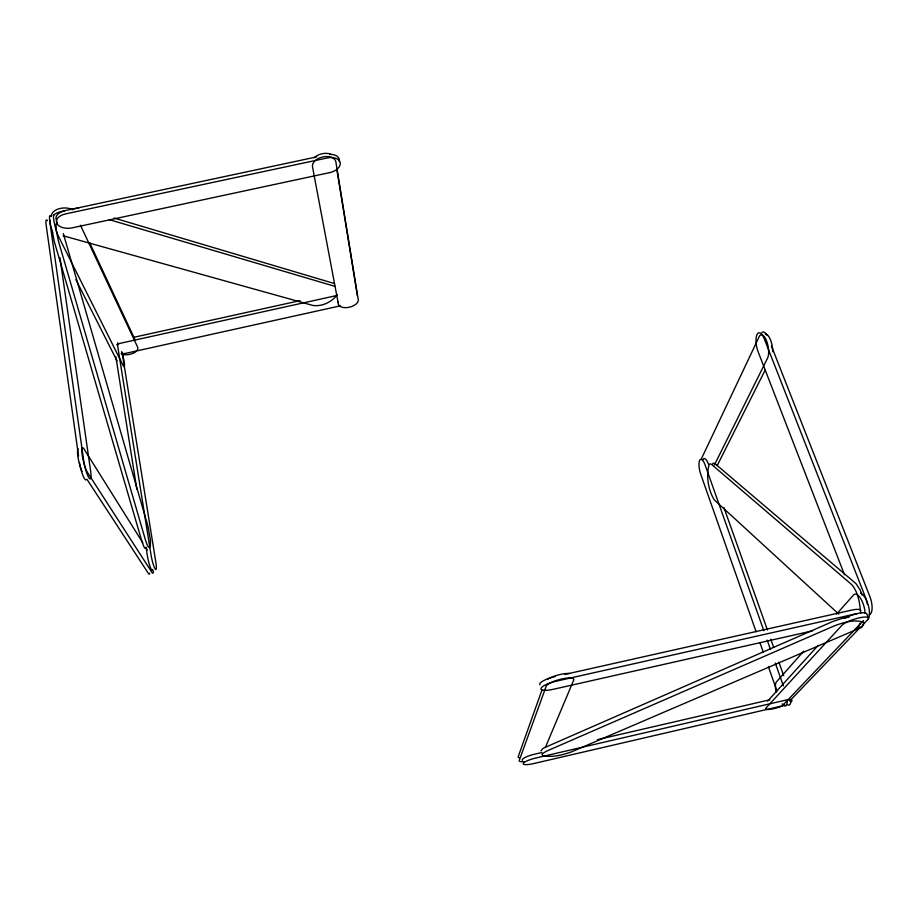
<?xml version="1.0" encoding="UTF-8"?>
<svg xmlns="http://www.w3.org/2000/svg" width="918" height="918" viewBox="0 0 918 918"><rect width="100%" height="100%" fill="white"/><g stroke="black" fill="none" stroke-linecap="round" stroke-linejoin="round"><path stroke-width="1.38" d="M541.023 750.924L542.722 748.64L545.212 747.344L832.821 621.475L841.875 618.445L849.116 617.08M860.028 623.265L858.915 626.558L857.389 628.44L855.542 628.807M863.941 623.402L861.658 627.476L859.799 627.843M542.056 689.751L518.211 756.673A11.854 2.49 -14.8 0 0 519.232 757.729M545.418 747.309L573.716 680.054A14.344 3.592 -15.4 0 0 561.575 679.01A14.344 3.592 -15.4 0 0 546.176 686.251L519.221 760.517A11.865 2.467 -14.8 0 0 524.04 761.607M714.388 465.024L767.586 358.1A12.703 4.762 79.5 0 0 766.553 340.865A12.703 4.762 79.5 0 0 759.209 336.608L701.983 457.554A10.741 3.397 77.8 0 0 701.524 459.08M717.199 465.587L765.187 370.046M337.342 294.552C331.972 302.022 322.057 306.807 312.843 305.442L63.216 235.788M803.709 651.149L776.41 681.925A11.819 3.798 74.2 0 0 776.18 692.126M836.654 614.016L853.591 594.91A14.057 5.531 74.3 0 1 860.625 598.444A14.057 5.531 74.3 0 1 865.123 613.465M767.551 701.203L818.225 645.331M863.517 620.499L784.133 703.831A11.819 3.798 74.2 0 1 782.113 703.934M789.721 700.939L859.925 627.774M862.874 624.699L867.831 619.524A14.045 5.565 74.2 0 0 868.348 605.513A14.045 5.565 74.2 0 0 860.682 593.28M146.352 548.046L144.906 548.23L143.965 546.853L141.969 541.609L54.369 241.859L52.074 230.303M712.575 463.842L713.665 463.108L714.938 463.624L856.035 583.687L860.2 590.067L862.025 594.979M57.444 222.202L56.136 224.015L56.101 229.443L58.408 240.998L145.675 540.759L147.649 546.003L149.382 547.794L150.403 545.682L150.46 540.323L147.924 526.071L63.331 233.62M70.009 209.384L78.822 208.065M541.804 752.519L534.85 754.126A11.877 2.467 -14.9 0 0 522.388 760.253M597.434 739.656L769.869 699.78M812.51 630.873L553.256 689.303A14.309 3.58 -15.3 0 1 541.035 688.328A14.309 3.58 -15.3 0 1 556.365 681.156L852.96 614.521A14.309 3.282 -18 0 1 856.207 613.913M564.857 674.42L851.296 610.195A14.286 3.316 -18.1 0 1 860.705 610.826M340.371 305.843L126.489 353.166A10.511 5.428 -7.3 0 1 121.119 353.614M133.661 337.331L300.014 300.645M337.044 295.458L121.543 343.022A10.511 5.428 -7.3 0 0 116.77 344.835M316.721 156.886L65.029 210.647A12.427 7.401 -4.1 0 0 56.446 220.251M109.173 219.62L335.093 286.416M114.13 218.048L334.404 283.559M838.742 614.085L714.238 499.828C708.168 489.638 705.931 476.029 709.132 464.565L710.211 463.819L711.473 464.336L851.743 584.64C858.456 592.512 859.822 603.482 860.694 613.431M86.935 479.265L148.406 573.44A11.062 1.71 77.3 0 0 149.691 573.165M142.818 542.825L84.112 449.109A13.208 2.387 76.4 0 0 82.218 455.144A13.208 2.387 76.4 0 0 87.417 472.322L152.055 572.591A11.062 1.687 77.3 0 0 153.363 570.847M145.836 547.633L147.339 550.043M75.884 279.565L117.091 361.004M89.562 242.501L134.716 339.029M80.463 225.208L137.608 347.073A10.488 5.405 -7.4 0 1 133.592 353.086A10.488 5.405 -7.4 0 1 122.083 354.44M771.407 345.971L869.828 596.47A14.022 5.6 74.3 0 1 869.151 614.75M866.592 613.339L868.279 617.642M844.491 574.748L758.073 351.628A12.668 4.728 79.5 0 1 757.017 334.542A12.668 4.728 79.5 0 1 764.258 338.765L865.49 597.434A14.022 5.554 74.3 0 1 867.418 604.503M723.912 507.516L767.425 629.92M770.776 639.33L773.644 647.397M778.9 662.199L783.685 675.648M763.833 630.723L705.196 465.185A10.752 3.385 77.8 0 0 699.642 460.308A10.752 3.385 77.8 0 0 700.767 474.354L756.122 631.791M767.173 640.144L770.512 649.565M775.285 663.025L783.387 685.907M759.909 642.566L763.225 651.987M768.423 666.789L776.949 691.002M336.676 168.556L357.343 295.527M115.84 356.746L136.851 489.351M146.008 547.185L147.35 555.642A11.062 1.687 77.2 0 0 150.368 567.404A11.062 1.687 77.2 0 0 152.709 569.424M59.98 257.74L90.687 471.519A13.196 2.387 76.5 0 1 88.862 477.716A13.196 2.387 76.5 0 1 83.699 460.584L50.169 224.095A12.427 1.974 74.9 0 1 49.951 220.113M78.523 455.913L46.141 224.956A12.439 2.008 74.9 0 1 47.426 220.653M338.317 302.63A10.167 5.416 -13.5 0 1 337.721 301.334M314.185 157.712A11.934 7.47 -13.4 0 1 330.778 154.167M329.585 154.408A11.911 7.436 -13.6 0 1 339.304 161.694M53.37 215.535A12.439 7.401 -4 0 1 64.099 211.22M51.362 216.097A12.416 7.413 -3.9 0 1 58.855 208.788A12.416 7.413 -3.9 0 1 72.465 209.717M117.665 342.839A10.385 1.423 76 0 0 117.917 347.52L151.011 554.805A11.062 1.652 77.2 0 0 155.073 568.793A11.062 1.652 77.2 0 0 155.899 562.619L122.92 357.618A10.385 1.423 76 0 0 121.887 352.615M82.069 471.496A13.208 2.433 76.4 0 1 78.076 457.692A13.208 2.433 76.4 0 1 78.214 448.833M86.062 479.862A13.196 2.433 76.4 0 1 79.476 462.615M121.692 351.571A10.362 1.423 76 0 1 124.412 363.677A10.362 1.423 76 0 1 123.058 365.341L58.649 236.706A12.416 1.928 74.9 0 1 54.575 224.199A12.416 1.928 74.9 0 1 53.783 215.007M52.705 232.793A12.416 1.962 74.9 0 1 49.583 219.551A12.416 1.962 74.9 0 1 50.995 216.487M790.421 702.167A11.796 2.284 -16.8 0 0 783.697 700.595L535.894 757.993A11.888 2.433 -14.9 0 0 523.294 763.443A11.888 2.433 -14.9 0 0 533.622 763.581L777.718 706.929A11.796 2.284 -16.8 0 0 783.536 705.242M547.507 679.24A14.321 3.626 -15.4 0 1 569.596 673.491M539.876 684.794A14.298 3.615 -15.3 0 1 555.08 676.612M784.787 704.909A11.762 2.272 -16.8 0 1 771.212 709.189A11.762 2.272 -16.8 0 1 765.956 708.053L841.852 625.399A14.332 3.236 -18 0 1 859.133 617.894A14.332 3.236 -18 0 1 867.82 619.547M844.032 618.411A14.309 3.27 -18.1 0 1 865.433 612.845M703.016 459.643A10.752 3.408 77.8 0 1 708.616 464.474M790.823 699.229A11.865 3.856 74.1 0 1 787.77 704.829M787.174 700.078A11.865 3.833 74.2 0 1 782.905 704.565M765.314 334.003A12.703 4.797 79.5 0 1 772.669 351.674M761.894 332.5A12.657 4.762 79.5 0 1 767.069 335.426M863.918 623.092L862.3 626.179L856.264 629.633L571.639 751.819C562.585 754.975 552.533 757.671 542.963 755.64L542.079 754.814L542.354 753.758L546.279 751.257L834.462 625.801C843.355 622.565 853.43 619.248 862.851 621.968L863.918 623.092M329.803 172.595L72.201 227.859A12.439 7.39 -4.2 0 1 56.893 223.453A12.439 7.39 -4.2 0 1 65.511 213.917L327.301 157.953A11.923 7.413 -13.6 0 1 340.199 162.784A11.923 7.413 -13.6 0 1 329.803 172.595M338.409 304.156L312.499 166.824A11.957 7.447 -13.4 0 1 322.884 156.921A11.957 7.447 -13.4 0 1 335.862 161.82L358.272 299.761A10.178 5.405 -13.5 0 1 349.265 307.243A10.178 5.405 -13.5 0 1 338.409 304.156"/></g></svg>
